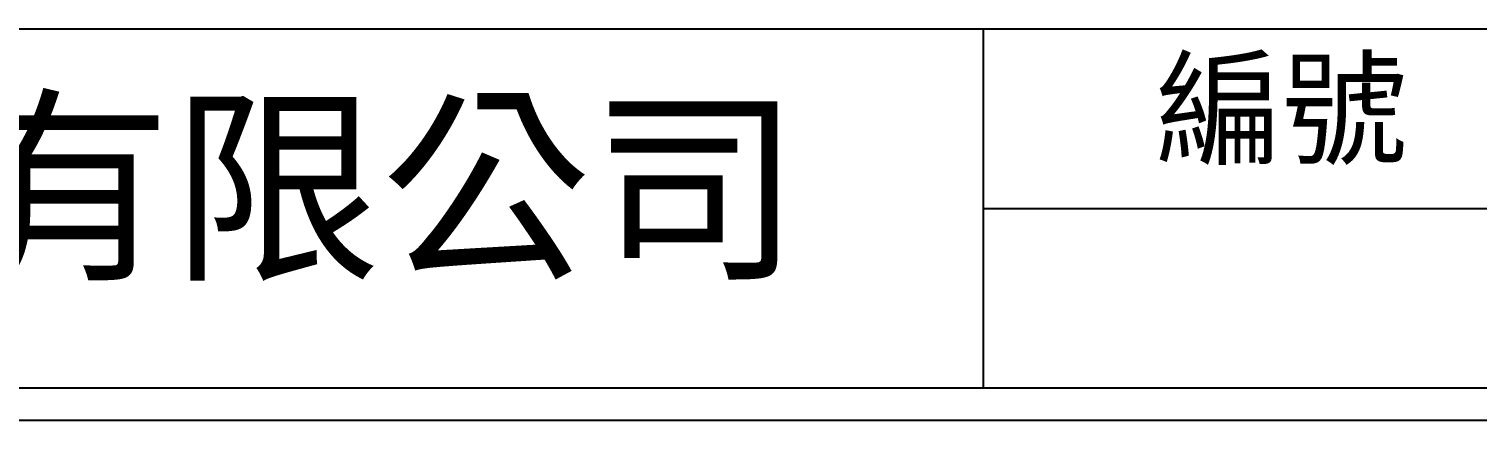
# Model space of a CAD drawing. Extents: x 208 to 1738, y -21 to 184.
# Drawn here: x 562 to 618.4, y -20.2 to -5 of the extents above; entities that cross this region are included whole.
import ezdxf

# ---------------------------------------------------------------- set-up
doc = ezdxf.new("R2010")
doc.units = 0
doc.layers.add('圖框層', color=7, linetype='CONTINUOUS')
doc.styles.add('STSL', font='kaiu.ttf')

msp = doc.modelspace()

# ---------------------------------------------------------------- linework, layer by layer
at = {"layer": '圖框層', "color": 7}
for p, q in [((464.675, -4.978), (749.175, -4.978)), ((599.175, -18.978), (599.175, -4.978)), ((599.175, -11.978), (749.175, -11.978)), ((464.675, -18.978), (749.175, -18.978)), ((463.425, -20.228), (750.425, -20.228))]:
    msp.add_line(p, q, dxfattribs=at)

# ---------------------------------------------------------------- texts
at = {"layer": '圖框層', "color": 4, "style": 'STSL'}
for s, height, p in [('編號', 3.6, (605.89, -9.891)), ('泓陞自動化科技有限公司', 6, (502.028, -14.151))]:
    msp.add_text(s, height=height, dxfattribs=at).set_placement(p)

doc.saveas('drawing.dxf')
